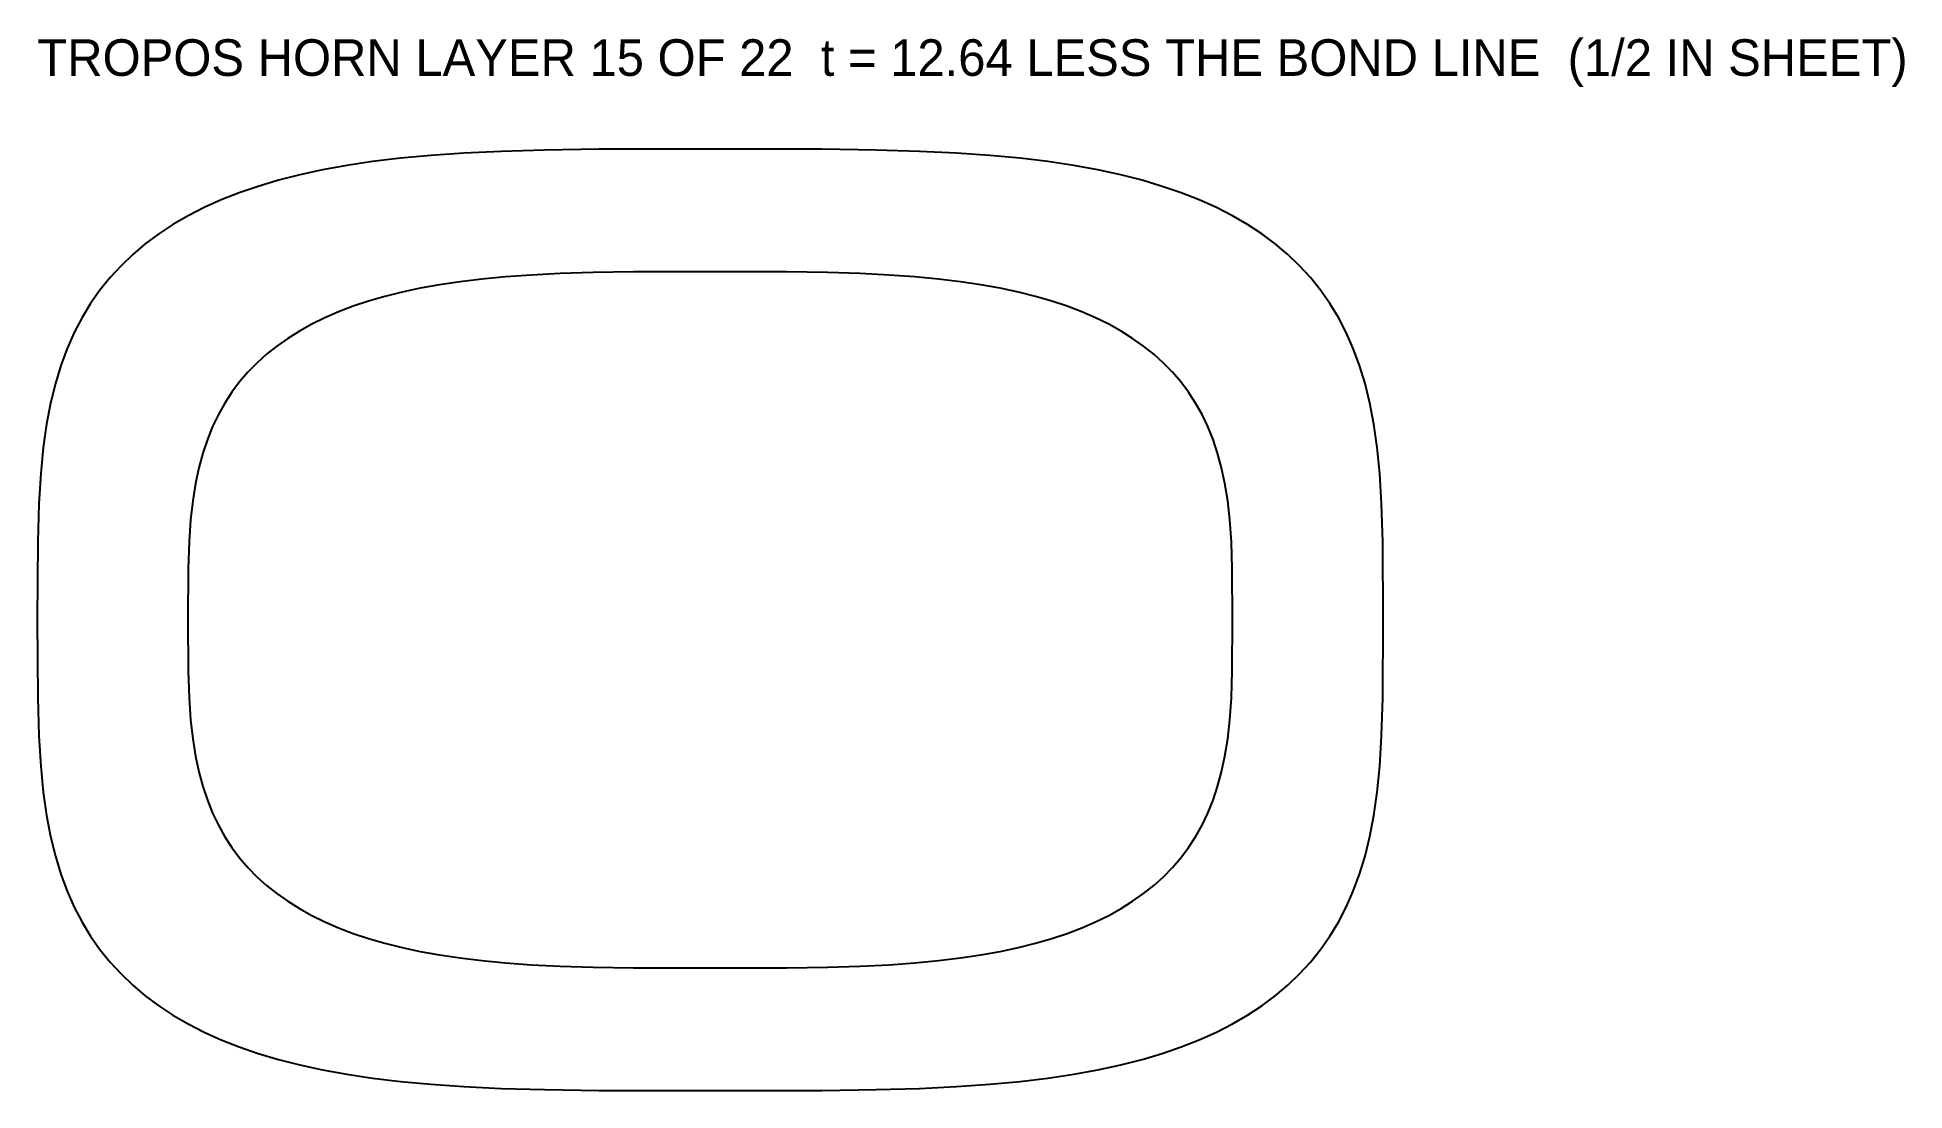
# Model space of a CAD drawing. Header units: millimetres. Extents: x -110 to 196, y -77 to 96.
import ezdxf

# ---------------------------------------------------------------- set-up
doc = ezdxf.new("R2010")
doc.units = ezdxf.units.MM
for name, color, linetype in [('INNER', 3, 'Continuous'), ('OUTER', 1, 'Continuous'), ('TEXT', 7, 'Continuous')]:
    doc.layers.add(name, color=color, linetype=linetype)

msp = doc.modelspace()

# ---------------------------------------------------------------- linework, layer by layer
at = {"layer": 'INNER'}
msp.add_lwpolyline([(69.23, 46.16), (67.33, 47.36), (65.31, 48.48), (63.17, 49.54), (60.9, 50.52), (58.51, 51.43), (55.99, 52.27), (53.33, 53.04), (50.51, 53.74), (47.53, 54.38), (44.37, 54.95), (41.01, 55.45), (37.41, 55.88), (33.53, 56.25), (29.3, 56.55), (24.6, 56.78), (19.21, 56.95), (12.57, 57.05), (0, 57.08), (-12.57, 57.05), (-19.21, 56.95), (-24.6, 56.78), (-29.3, 56.55), (-33.53, 56.25), (-37.41, 55.88), (-41.01, 55.45), (-44.37, 54.95), (-47.53, 54.38), (-50.51, 53.74), (-53.33, 53.04), (-55.99, 52.27), (-58.51, 51.43), (-60.9, 50.52), (-63.17, 49.54), (-65.31, 48.48), (-67.33, 47.36), (-69.23, 46.16), (-71.03, 44.89), (-72.71, 43.55), (-74.29, 42.12), (-75.76, 40.61), (-77.13, 39.02), (-78.39, 37.33), (-79.55, 35.56), (-80.6, 33.68), (-81.56, 31.69), (-82.41, 29.59), (-83.16, 27.34), (-83.81, 24.94), (-84.36, 22.36), (-84.81, 19.53), (-85.16, 16.4), (-85.41, 12.81), (-85.56, 8.38), (-85.61, 0), (-85.56, -8.38), (-85.41, -12.81), (-85.16, -16.4), (-84.81, -19.53), (-84.36, -22.36), (-83.81, -24.94), (-83.16, -27.34), (-82.41, -29.59), (-81.56, -31.69), (-80.6, -33.68), (-79.55, -35.56), (-78.39, -37.33), (-77.13, -39.02), (-75.76, -40.61), (-74.29, -42.12), (-72.71, -43.55), (-71.03, -44.89), (-69.23, -46.16), (-67.33, -47.36), (-65.31, -48.48), (-63.17, -49.54), (-60.9, -50.52), (-58.51, -51.43), (-55.99, -52.27), (-53.33, -53.04), (-50.51, -53.74), (-47.53, -54.38), (-44.37, -54.95), (-41.01, -55.45), (-37.41, -55.88), (-33.53, -56.25), (-29.3, -56.55), (-24.6, -56.78), (-19.21, -56.95), (-12.57, -57.05), (0, -57.08), (12.57, -57.05), (19.21, -56.95), (24.6, -56.78), (29.3, -56.55), (33.53, -56.25), (37.41, -55.88), (41.01, -55.45), (44.37, -54.95), (47.53, -54.38), (50.51, -53.74), (53.33, -53.04), (55.99, -52.27), (58.51, -51.43), (60.9, -50.52), (63.17, -49.54), (65.31, -48.48), (67.33, -47.36), (69.23, -46.16), (71.03, -44.89), (72.71, -43.55), (74.29, -42.12), (75.76, -40.61), (77.13, -39.02), (78.39, -37.33), (79.55, -35.56), (80.6, -33.68), (81.56, -31.69), (82.41, -29.59), (83.16, -27.34), (83.81, -24.94), (84.36, -22.36), (84.81, -19.53), (85.16, -16.4), (85.41, -12.81), (85.56, -8.38), (85.61, 0), (85.56, 8.38), (85.41, 12.81), (85.16, 16.4), (84.81, 19.53), (84.36, 22.36), (83.81, 24.94), (83.16, 27.34), (82.41, 29.59), (81.56, 31.69), (80.6, 33.68), (79.55, 35.56), (78.39, 37.33), (77.13, 39.02), (75.76, 40.61), (74.29, 42.12), (72.71, 43.55), (71.03, 44.89)], close=True, dxfattribs=at)
at = {"layer": 'OUTER'}
msp.add_lwpolyline([(90.4, 63.29), (88.06, 64.82), (85.58, 66.26), (82.95, 67.61), (80.16, 68.86), (77.21, 70.02), (74.09, 71.09), (70.78, 72.08), (67.28, 72.97), (63.55, 73.78), (59.58, 74.5), (55.34, 75.14), (50.78, 75.69), (45.82, 76.16), (40.38, 76.54), (34.28, 76.83), (27.19, 77.04), (18.28, 77.17), (0, 77.21), (-18.28, 77.17), (-27.19, 77.04), (-34.28, 76.83), (-40.38, 76.54), (-45.82, 76.16), (-50.78, 75.69), (-55.34, 75.14), (-59.58, 74.5), (-63.55, 73.78), (-67.28, 72.97), (-70.78, 72.08), (-74.09, 71.09), (-77.21, 70.02), (-80.16, 68.86), (-82.95, 67.61), (-85.58, 66.26), (-88.06, 64.82), (-90.4, 63.29), (-92.59, 61.65), (-94.64, 59.92), (-96.57, 58.07), (-98.36, 56.12), (-100.02, 54.06), (-101.55, 51.87), (-102.95, 49.56), (-104.23, 47.1), (-105.39, 44.49), (-106.42, 41.71), (-107.33, 38.74), (-108.11, 35.55), (-108.78, 32.08), (-109.32, 28.27), (-109.74, 24), (-110.04, 19.04), (-110.23, 12.8), (-110.29, 0), (-110.23, -12.8), (-110.04, -19.04), (-109.74, -24), (-109.32, -28.27), (-108.78, -32.08), (-108.11, -35.55), (-107.33, -38.74), (-106.42, -41.71), (-105.39, -44.49), (-104.23, -47.1), (-102.95, -49.56), (-101.55, -51.87), (-100.02, -54.06), (-98.36, -56.12), (-96.57, -58.07), (-94.64, -59.92), (-92.59, -61.65), (-90.4, -63.29), (-88.06, -64.82), (-85.58, -66.26), (-82.95, -67.61), (-80.16, -68.86), (-77.21, -70.02), (-74.09, -71.09), (-70.78, -72.08), (-67.28, -72.97), (-63.55, -73.78), (-59.58, -74.5), (-55.34, -75.14), (-50.78, -75.69), (-45.82, -76.16), (-40.38, -76.54), (-34.28, -76.83), (-27.19, -77.04), (-18.28, -77.17), (0, -77.21), (18.28, -77.17), (27.19, -77.04), (34.28, -76.83), (40.38, -76.54), (45.82, -76.16), (50.78, -75.69), (55.34, -75.14), (59.58, -74.5), (63.55, -73.78), (67.28, -72.97), (70.78, -72.08), (74.09, -71.09), (77.21, -70.02), (80.16, -68.86), (82.95, -67.61), (85.58, -66.26), (88.06, -64.82), (90.4, -63.29), (92.59, -61.65), (94.64, -59.92), (96.57, -58.07), (98.36, -56.12), (100.02, -54.06), (101.55, -51.87), (102.95, -49.56), (104.23, -47.1), (105.39, -44.49), (106.42, -41.71), (107.33, -38.74), (108.11, -35.55), (108.78, -32.08), (109.32, -28.27), (109.74, -24), (110.04, -19.04), (110.23, -12.8), (110.29, 0), (110.23, 12.8), (110.04, 19.04), (109.74, 24), (109.32, 28.27), (108.78, 32.08), (108.11, 35.55), (107.33, 38.74), (106.42, 41.71), (105.39, 44.49), (104.23, 47.1), (102.95, 49.56), (101.55, 51.87), (100.02, 54.06), (98.36, 56.12), (96.57, 58.07), (94.64, 59.92), (92.59, 61.65)], close=True, dxfattribs=at)

# ---------------------------------------------------------------- texts
at = {"layer": 'TEXT'}
msp.add_text('TROPOS HORN LAYER 15 OF 22  t = 12.64 LESS THE BOND LINE  (1/2 IN SHEET)', height=6, dxfattribs=at).set_placement((-110.29, 89.21))

doc.saveas('drawing.dxf')
